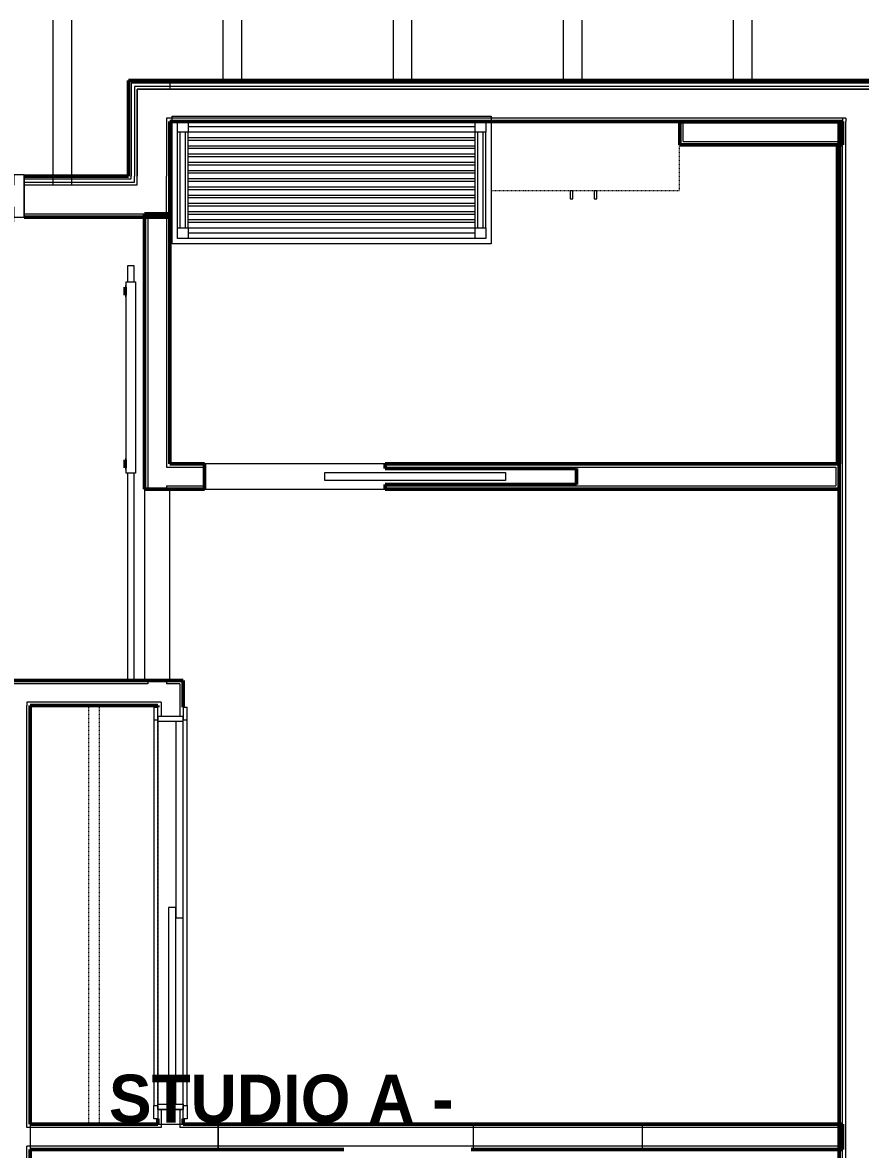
# Model space of a CAD drawing. Header units: inches. Extents: x -4235 to -464, y 9767 to 12347.
# Drawn here: x -3093.5 to -2935.8, y 10180 to 10392 of the extents above; entities that cross this region are included whole.
import ezdxf

# ---------------------------------------------------------------- set-up
doc = ezdxf.new("R2010")
doc.units = ezdxf.units.IN
doc.header["$MEASUREMENT"] = 0
doc.linetypes.add('Dash', pattern=[0.25, 0.125, -0.125])
for name, color, linetype, lineweight in [('0-1', 7, 'Continuous', 5), ('0-2', 10, 'Continuous', 9), ('A-AREA-IDEN', 2, 'Continuous', 9), ('A-DETL-MBND', 5, 'Continuous', 9), ('A-DOOR-1', 10, 'Continuous', 9), ('A-DOOR-2', 50, 'Continuous', 20), ('A-DOOR-3', 254, 'Continuous', 9), ('A-DOOR-4', 7, 'Continuous', 50), ('A-DOOR-FRAM-1', 10, 'Continuous', 9), ('A-DOOR-FRAM-2', 50, 'Continuous', 20), ('A-ROOF-1', 132, 'Continuous', 9), ('A-WALL-1', 7, 'Continuous', 50), ('A-WALL-2', 250, 'Continuous', 13), ('A-WALL-3', 10, 'Continuous', 9), ('A-WALL-4', 254, 'Continuous', 9), ('I-WALL-1', 7, 'Continuous', 50), ('I-WALL-2', 10, 'Continuous', 9), ('I-WALL-3', 254, 'Continuous', 9), ('Q-CASE-1', 254, 'Continuous', 9), ('Q-CASE-2', 10, 'Continuous', 9), ('Q-CASE-4', 10, 'Dash', 9), ('Q-CASE-HDLN-1', 10, 'Dash', 9), ('Q-CASE-HDLN-2', 254, 'Dash', 9), ('S-BEAM', 12, 'Continuous', 9)]:
    doc.layers.add(name, color=color, linetype=linetype, lineweight=lineweight)
doc.styles.add('Century Gothic_B', font='GOTHICB.TTF', dxfattribs={"height": 9})

# ---------------------------------------------------------------- blocks, each defined once
blk = doc.blocks.new('POCKET - FLUSH - 2-10 x 6-8-2882530-BACKGROUND - RCP - 3RD FLOOR')
at = {"layer": 'A-DOOR-2'}
for p, q in [((-39.67, -0.75), (-39.67, 0.75)), ((-39.67, 0.75), (-5.67, 0.75)), ((-5.67, 0.75), (-5.67, -0.75)), ((-5.67, -0.75), (-39.67, -0.75))]:
    blk.add_line(p, q, dxfattribs=at)
blk = doc.blocks.new('SLIDING - FLUSH - 6-0 x 6-8-3203587-BACKGROUND - RCP - 3RD FLOOR')
at = {"layer": 'A-DOOR-1'}
for p, q in [((-38.75, 2.25), (-38.75, 3)), ((-36.25, 3), (-38.75, 3)), ((-38.75, 2.25), (-36.25, 2.25)), ((36.25, 3), (-36.25, 3)), ((-36.25, 3), (-36.25, 2.25)), ((1, 2.25), (-36, 2.25)), ((-36, 2.25), (-36, 0.875)), ((1, 2.25), (1, 0.875)), ((36.25, 2.25), (36.25, 3)), ((36.25, 3), (38.75, 3)), ((38.75, 2.25), (36.25, 2.25)), ((38.75, 3), (38.75, 2.25)), ((-36, 0.875), (1, 0.875)), ((36, 0.875), (-1, 0.875)), ((-1, 0.875), (-1, -0.5)), ((36, 0.875), (36, -0.5)), ((-1, -0.5), (36, -0.5)), ((-38.75, -3.25), (-38.75, -2.5)), ((-36.25, -2.5), (-38.75, -2.5)), ((-38.75, -3.25), (-36.25, -3.25)), ((-36.25, -2.5), (-36.25, -3.25)), ((-36.25, -3.25), (36.25, -3.25)), ((36.25, -2.5), (38.75, -2.5)), ((36.25, -3.25), (36.25, -2.5)), ((38.75, -3.25), (36.25, -3.25)), ((38.75, -2.5), (38.75, -3.25))]:
    blk.add_line(p, q, dxfattribs=at)
at = {"layer": 'A-DOOR-FRAM-1'}
for p, q in [((-36, 2.25), (-37, 2.25)), ((-37, -2.5), (-37, 2.25)), ((-36, 2.25), (-36, -2.5)), ((36, 2.25), (1, 2.25)), ((36, -2.5), (36, 2.25)), ((36, 2.25), (37, 2.25)), ((37, 2.25), (37, -2.5)), ((-37, -2.5), (-36, -2.5)), ((-36, -2.5), (36, -2.5)), ((37, -2.5), (36, -2.5))]:
    blk.add_line(p, q, dxfattribs=at)
blk = doc.blocks.new('BARN - FLUSH - 3-0 x 7-0 BARN DOOR-V92-BACKGROUND - RCP - 3RD FLOOR')
at = {"layer": 'A-DOOR-1'}
for p, q in [((-57, -5.82), (-57, -4.07)), ((-57, -4.07), (-21, -4.07)), ((-21, -4.07), (-21, -5.82)), ((-57, -4.32), (-60, -4.32)), ((-60, -4.32), (-60, -4.95)), ((-60, -4.95), (-60, -5.57)), ((-60, -5.57), (-57, -5.57)), ((-21, -5.82), (-57, -5.82)), ((18, -4.32), (-21, -4.32)), ((-21, -5.57), (18, -5.57)), ((18, -4.34), (18, -4.79)), ((18, -4.79), (18, -4.95)), ((18, -4.95), (18, -5.55))]:
    blk.add_line(p, q, dxfattribs=at)
at = {"layer": 'A-DOOR-3'}
for p, q in [((18, -4.95), (18, -4.32)), ((18, -5.57), (18, -4.95))]:
    blk.add_line(p, q, dxfattribs=at)
at = {"layer": 'A-DOOR-4'}
for p, q in [((-56, -6), (-56, -5.82)), ((-54.5, -6), (-56, -6)), ((-54.5, -5.82), (-54.5, -6)), ((-23.5, -6), (-23.5, -5.82)), ((-22, -6), (-23.5, -6)), ((-22, -5.82), (-22, -6))]:
    blk.add_line(p, q, dxfattribs=at)
blk = doc.blocks.new('OD_CW_Closet - OD_CW_Closet-3242987-BACKGROUND - RCP - 3RD FLOOR')
at = {"layer": 'Q-CASE-HDLN-1'}
for p, q in [((0.74, 13), (79.49, 13)), ((0.74, 11), (79.49, 11)), ((0.74, 0), (1.73, 0)), ((4.23, 0), (76.73, 0)), ((79.23, 0), (79.49, 0))]:
    blk.add_line(p, q, dxfattribs=at)
at = {"layer": 'Q-CASE-HDLN-2'}
for p, q in [((79.49, 24), (0.74, 24)), ((0.74, 24), (0.74, 0)), ((79.49, 0), (79.49, 24))]:
    blk.add_line(p, q, dxfattribs=at)
blk = doc.blocks.new('Bath Vanity - Bath Vanity 60_-V106-BACKGROUND - RCP - 3RD FLOOR')
at = {"layer": 'Q-CASE-1'}
for p, q in [((-29.26, 0), (-29.26, 0.99)), ((30.74, 0.99), (30.74, 0.37)), ((30.74, 0.37), (30.74, 0)), ((30.74, 0), (-29.26, 0))]:
    blk.add_line(p, q, dxfattribs=at)
at = {"layer": 'Q-CASE-2'}
for p, q in [((-29.26, 0.99), (-29.26, 24)), ((-29.26, 24), (30.74, 24)), ((30.74, 24), (30.74, 0.99)), ((-28.26, 21), (-28.26, 23)), ((-28.26, 23), (-26.26, 23)), ((-26.26, 23), (27.74, 23)), ((-26.26, 23), (-26.26, 21)), ((-26.26, 22), (27.74, 22)), ((27.74, 21), (27.74, 23)), ((27.74, 23), (29.74, 23)), ((29.74, 23), (29.74, 21)), ((-28.26, 21), (-28.26, 3)), ((-26.26, 21), (-28.26, 21)), ((-27.76, 21), (-27.76, 3)), ((-26.76, 21), (-26.76, 3)), ((27.74, 21), (-26.26, 21)), ((-26.26, 21), (-26.26, 3)), ((-26.26, 20), (27.74, 20)), ((27.74, 19.45), (-26.26, 19.45)), ((27.74, 21), (27.74, 3)), ((29.74, 21), (27.74, 21)), ((28.24, 21), (28.24, 3)), ((29.24, 21), (29.24, 3)), ((29.74, 21), (29.74, 3)), ((-26.26, 18.45), (27.74, 18.45)), ((27.74, 17.91), (-26.26, 17.91)), ((-26.26, 16.91), (27.74, 16.91)), ((27.74, 16.36), (-26.26, 16.36)), ((-26.26, 15.36), (27.74, 15.36)), ((27.74, 14.82), (-26.26, 14.82)), ((-26.26, 13.82), (27.74, 13.82)), ((27.74, 13.27), (-26.26, 13.27)), ((-26.26, 12.27), (27.74, 12.27)), ((27.74, 11.73), (-26.26, 11.73)), ((-26.26, 10.73), (27.74, 10.73)), ((27.74, 10.18), (-26.26, 10.18)), ((-26.26, 9.18), (27.74, 9.18)), ((27.74, 8.64), (-26.26, 8.64)), ((-26.26, 7.64), (27.74, 7.64)), ((27.74, 7.09), (-26.26, 7.09)), ((-26.26, 6.09), (27.74, 6.09)), ((27.74, 5.55), (-26.26, 5.55)), ((-26.26, 4.55), (27.74, 4.55)), ((-28.26, 1), (-28.26, 3)), ((-28.26, 3), (-26.26, 3)), ((27.74, 4), (-26.26, 4)), ((-26.26, 3), (27.74, 3)), ((-26.26, 3), (-26.26, 1)), ((27.74, 1), (27.74, 3)), ((27.74, 3), (29.74, 3)), ((29.74, 3), (29.74, 1)), ((-26.26, 1), (-28.26, 1)), ((-26.26, 2), (27.74, 2)), ((-26.26, 1), (27.74, 1)), ((29.74, 1), (27.74, 1))]:
    blk.add_line(p, q, dxfattribs=at)
blk = doc.blocks.new('300 Series Wall Hung Cabinet_326 - 36_-V84-BACKGROUND - RCP - 3RD FLOOR')
at = {"layer": 'Q-CASE-2'}
for p, q in [((-2.01, 14.69), (-2.5, 14.69)), ((-2.5, 14.69), (-2.5, 13.19)), ((-2.5, 13.19), (-2.01, 13.19)), ((-2.01, 13.19), (-2.01, 14.69)), ((2.49, 14.69), (2, 14.69)), ((2, 14.69), (2, 13.19)), ((2, 13.19), (2.49, 13.19)), ((2.49, 13.19), (2.49, 14.69))]:
    blk.add_line(p, q, dxfattribs=at)
at = {"layer": 'Q-CASE-4'}
for p, q in [((-18, 0.19), (-18, 13.19)), ((-18, 13.19), (17.37, 13.19)), ((17.37, 0.19), (-18, 0.19))]:
    blk.add_line(p, q, dxfattribs=at)
blk = doc.blocks.new('CTR - 1st Phase - Unit Layouts_rvt-1-BACKGROUND - RCP - 3RD FLOOR')
at = {"layer": 'A-WALL-1'}
for p, q in [((-2969.77, 10373.16), (-2969.77, 10373.41)), ((-2969.77, 10373.41), (-2939.15, 10373.41)), ((-2969.77, 10369.66), (-2969.77, 10373.16)), ((-2939.15, 10373.41), (-2939.15, 10373.16)), ((-2939.15, 10373.16), (-2939.15, 10369.66)), ((-2969.77, 10369.03), (-2969.77, 10369.66)), ((-2939.15, 10369.03), (-2969.77, 10369.03)), ((-2940.11, 10369.03), (-2939.74, 10369.03)), ((-2940.11, 10309.41), (-2940.11, 10368.66)), ((-2939.74, 10369.03), (-2939.74, 10309.03)), ((-2939.15, 10369.66), (-2939.15, 10369.03)), ((-3070.5, 10304.28), (-3070.5, 10356.05)), ((-3070.5, 10356.05), (-3069.87, 10356.05)), ((-3069.87, 10356.05), (-3066.37, 10356.05)), ((-3066.37, 10356.05), (-3065.75, 10356.05)), ((-3065.75, 10356.05), (-3065.75, 10309.03)), ((-3065.75, 10309.03), (-3059.23, 10309.03)), ((-3059.23, 10309.03), (-3059.23, 10304.28)), ((-3025.23, 10308.16), (-3025.23, 10309.03)), ((-3025.23, 10309.03), (-2939.77, 10309.03)), ((-2939.74, 10309.03), (-2940.11, 10309.03)), ((-2939.77, 10309.03), (-2939.77, 10308.41)), ((-2939.77, 10308.41), (-2939.77, 10304.91)), ((-2989.23, 10308.16), (-3025.23, 10308.16)), ((-2989.23, 10305.16), (-2989.23, 10308.16)), ((-3065.75, 10304.28), (-3070.5, 10304.28)), ((-3059.23, 10304.28), (-3065.75, 10304.28)), ((-3025.23, 10304.28), (-3025.23, 10305.16)), ((-3025.23, 10305.16), (-2989.23, 10305.16)), ((-2939.77, 10304.28), (-3025.23, 10304.28)), ((-2939.77, 10304.91), (-2939.77, 10304.28)), ((-3096.75, 10268.28), (-3067.98, 10268.28)), ((-3067.98, 10268.28), (-3063.85, 10268.28)), ((-3063.85, 10268.28), (-3063.23, 10268.28)), ((-3063.23, 10268.28), (-3063.23, 10263.27)), ((-3092, 10263.53), (-3092, 10184.78)), ((-3067.98, 10263.53), (-3092, 10263.53)), ((-3067.98, 10263.27), (-3067.98, 10263.53)), ((-3067.98, 10184.78), (-3067.98, 10185.77)), ((-3063.23, 10185.77), (-3063.23, 10184.78)), ((-3092, 10184.78), (-3067.98, 10184.78)), ((-3063.23, 10184.78), (-2939.15, 10184.78)), ((-2939.15, 10184.78), (-2939.15, 10184.15)), ((-2939.15, 10184.15), (-2939.15, 10180.65)), ((-3033.02, 10180.03), (-3092, 10180.03)), ((-3092, 10180.03), (-3092, 10158.02)), ((-2939.15, 10180.03), (-3009.02, 10180.03)), ((-2939.15, 10180.65), (-2939.15, 10180.03))]:
    blk.add_line(p, q, dxfattribs=at)
at = {"layer": 'A-WALL-2'}
for p, q in [((-2969.15, 10373.16), (-2969.77, 10373.16)), ((-2969.77, 10373.16), (-2969.15, 10373.16)), ((-2969.15, 10369.66), (-2969.15, 10373.16)), ((-2969.15, 10373.16), (-2939.77, 10373.16)), ((-2939.77, 10373.16), (-2939.77, 10369.66)), ((-2939.15, 10373.16), (-2939.77, 10373.16)), ((-2939.77, 10373.16), (-2939.15, 10373.16)), ((-2969.15, 10369.66), (-2939.77, 10369.66)), ((-3069.87, 10355.43), (-3069.87, 10304.28)), ((-3069.87, 10355.43), (-3066.37, 10355.43)), ((-3066.37, 10355.43), (-3066.37, 10308.41)), ((-3066.37, 10308.41), (-3065.75, 10308.41)), ((-3065.75, 10308.41), (-3059.23, 10308.41)), ((-3025.23, 10308.41), (-2940.4, 10308.41)), ((-2940.4, 10308.41), (-2940.4, 10304.91)), ((-3066.37, 10304.91), (-3066.37, 10304.28)), ((-3066.37, 10304.91), (-3065.75, 10304.91)), ((-3065.75, 10304.91), (-3059.23, 10304.91)), ((-3025.23, 10304.91), (-2940.4, 10304.91)), ((-3069.87, 10268.28), (-3069.87, 10267.66)), ((-3066.37, 10268.28), (-3066.37, 10267.66)), ((-3069.87, 10267.66), (-3096.12, 10267.66)), ((-3063.85, 10267.66), (-3066.37, 10267.66)), ((-3063.85, 10267.66), (-3063.85, 10261.52)), ((-3092.62, 10264.16), (-3092.62, 10263.53)), ((-3067.98, 10264.16), (-3092.62, 10264.16)), ((-3067.35, 10264.16), (-3067.98, 10264.16)), ((-3067.35, 10264.16), (-3067.35, 10261.52)), ((-3092.62, 10184.15), (-3092.62, 10263.53)), ((-3067.35, 10187.52), (-3067.35, 10184.78)), ((-3063.85, 10187.52), (-3063.85, 10184.78)), ((-3092, 10184.15), (-3092.62, 10184.15)), ((-3067.35, 10184.15), (-3092, 10184.15)), ((-3067.35, 10184.78), (-3067.35, 10184.15)), ((-3063.85, 10184.78), (-3063.85, 10184.15)), ((-2939.77, 10184.15), (-3063.85, 10184.15)), ((-2939.77, 10184.15), (-2939.77, 10180.65)), ((-3092, 10180.65), (-3092.62, 10180.65)), ((-3092.62, 10158.64), (-3092.62, 10180.65)), ((-2939.77, 10180.65), (-3092, 10180.65))]:
    blk.add_line(p, q, dxfattribs=at)
at = {"layer": 'A-WALL-3'}
for p, q in [((-3025.23, 10309.03), (-3059.23, 10309.03)), ((-3070.5, 10304.28), (-3070.5, 10268.28)), ((-3065.75, 10268.28), (-3065.75, 10304.28)), ((-3059.23, 10304.28), (-3025.23, 10304.28)), ((-3067.98, 10261.52), (-3063.23, 10261.52)), ((-3067.98, 10187.52), (-3063.23, 10187.52)), ((-3092, 10184.78), (-3092, 10180.03)), ((-3067.98, 10184.78), (-3063.23, 10184.78)), ((-2939.77, 10184.78), (-2939.15, 10184.78)), ((-2939.15, 10184.78), (-2939.15, 10180.03)), ((-3056.62, 10180.03), (-3057.25, 10180.03)), ((-3033.02, 10180.03), (-3056.62, 10180.03)), ((-3008.62, 10180.03), (-3009.02, 10180.03)), ((-2976.77, 10180.03), (-3008.62, 10180.03)), ((-2939.77, 10180.03), (-2976.77, 10180.03)), ((-2939.15, 10180.03), (-2939.77, 10180.03))]:
    blk.add_line(p, q, dxfattribs=at)
at = {"layer": 'A-WALL-4'}
for p, q in [((-3059.23, 10304.28), (-3059.23, 10309.03)), ((-3025.23, 10309.03), (-3025.23, 10308.16)), ((-3025.23, 10308.16), (-2989.23, 10308.16)), ((-2989.23, 10308.16), (-2989.23, 10305.16)), ((-3070.5, 10304.28), (-3065.75, 10304.28)), ((-2989.23, 10305.16), (-3025.23, 10305.16)), ((-3025.23, 10305.16), (-3025.23, 10304.28)), ((-3065.75, 10268.28), (-3070.5, 10268.28)), ((-3092, 10184.78), (-3067.98, 10184.78)), ((-3063.23, 10184.78), (-3056.62, 10184.78)), ((-3056.62, 10184.78), (-3008.62, 10184.78)), ((-3056.62, 10180.03), (-3056.62, 10184.75)), ((-3056.62, 10184.75), (-3056.62, 10180.03)), ((-3008.62, 10184.78), (-2976.77, 10184.78)), ((-3008.62, 10180.03), (-3008.62, 10184.78)), ((-3008.62, 10180.03), (-3008.62, 10184.78)), ((-2976.77, 10184.78), (-2939.77, 10184.78)), ((-2976.77, 10180.03), (-2976.77, 10184.78)), ((-2976.77, 10180.03), (-2976.77, 10184.78)), ((-3057.25, 10180.03), (-3092, 10180.03))]:
    blk.add_line(p, q, dxfattribs=at)
at = {"layer": '0-2'}
for name, p, rotation in [('Bath Vanity - Bath Vanity 60_-V106-BACKGROUND - RCP - 3RD FLOOR', (-3034.54, 10374.41), 180), ('300 Series Wall Hung Cabinet_326 - 36_-V84-BACKGROUND - RCP - 3RD FLOOR', (-2987.9, 10373.59), 180), ('BARN - FLUSH - 3-0 x 7-0 BARN DOOR-V92-BACKGROUND - RCP - 3RD FLOOR', (-3068.12, 10286.28), 269.9999999998509), ('POCKET - FLUSH - 2-10 x 6-8-2882530-BACKGROUND - RCP - 3RD FLOOR', (-3042.23, 10306.66), 180), ('OD_CW_Closet - OD_CW_Closet-3242987-BACKGROUND - RCP - 3RD FLOOR', (-3068, 10184.04), 89.99999999983271), ('SLIDING - FLUSH - 6-0 x 6-8-3203587-BACKGROUND - RCP - 3RD FLOOR', (-3065.48, 10224.52), 269.9999999998737)]:
    blk.add_blockref(name, p, dxfattribs=dict(at, rotation=rotation))
blk = doc.blocks.new('HOLLOW METAL - UNIT DOOR-2191978-BACKGROUND - RCP - 3RD FLOOR')
at = {"layer": 'A-DOOR-1'}
blk.add_arc((18, 4.125), 36, 90, 180, dxfattribs=at)
at = {"layer": 'A-DOOR-2'}
for p, q in [((18, 40.125), (16.25, 40.125)), ((16.25, 40.125), (16.25, 4.125)), ((18, 4.125), (18, 40.125)), ((16.25, 4.125), (18, 4.125))]:
    blk.add_line(p, q, dxfattribs=at)
at = {"layer": 'A-DOOR-FRAM-2'}
for p, q in [((-18, 4.125), (-20, 4.125)), ((-20, 4.125), (-20, -3.875)), ((-18, 2.1875), (-18, 4.125)), ((-17.375, 2.1875), (-18, 2.1875)), ((-17.375, -1.9375), (-17.375, 2.1875)), ((18, 2.1875), (17.375, 2.1875)), ((17.375, 2.1875), (17.375, -1.9375)), ((18, 4.125), (18, 2.1875)), ((20, 4.125), (18, 4.125)), ((20, -3.875), (20, 4.125)), ((-18, -3.875), (-18, -1.9375)), ((-18, -1.9375), (-17.375, -1.9375)), ((17.375, -1.9375), (18, -1.9375)), ((18, -1.9375), (18, -3.875)), ((-20, -3.875), (-18, -3.875)), ((18, -3.875), (20, -3.875))]:
    blk.add_line(p, q, dxfattribs=at)
blk = doc.blocks.new('CTR - 1st Phase - Common Walls_rvt-1-BACKGROUND - RCP - 3RD FLOOR')
at = {"layer": 'A-WALL-2'}
for p, q in [((-3072.37, 10380.66), (-3073, 10380.66)), ((-3073, 10380.66), (-3073, 10363.16)), ((-3065.75, 10380.66), (-3072.37, 10380.66)), ((-2805.27, 10380.66), (-3065.75, 10380.66)), ((-3071.87, 10380.04), (-3072.37, 10380.04)), ((-3072.37, 10380.04), (-3072.37, 10363.16)), ((-3065.75, 10380.04), (-3071.87, 10380.04)), ((-3066.37, 10379.54), (-3071.87, 10379.54)), ((-3071.87, 10379.54), (-3071.87, 10363.16)), ((-3065.75, 10379.54), (-3066.37, 10379.54)), ((-2805.27, 10380.04), (-3065.75, 10380.04)), ((-2805.27, 10379.54), (-3065.75, 10379.54)), ((-3065.75, 10374.04), (-3066.37, 10374.04)), ((-3066.37, 10374.04), (-3066.37, 10363.16)), ((-2939.15, 10374.04), (-3065.75, 10374.04)), ((-2939.15, 10374.04), (-2939.15, 10373.41)), ((-2938.52, 10374.04), (-2939.15, 10374.04)), ((-2938.52, 10374.04), (-2939.15, 10374.04)), ((-2938.52, 10374.04), (-2938.52, 10373.41)), ((-2939.15, 9988.44), (-2939.15, 10373.41)), ((-2938.52, 9988.44), (-2938.52, 10373.41)), ((-3093.12, 10362.66), (-3073, 10362.66)), ((-3093.12, 10362.04), (-3072.37, 10362.04)), ((-3093.12, 10361.54), (-3071.87, 10361.54)), ((-3073, 10362.66), (-3073, 10363.16)), ((-3072.37, 10362.66), (-3072.37, 10363.16)), ((-3072.37, 10362.04), (-3072.37, 10362.66)), ((-3071.87, 10362.04), (-3071.87, 10363.16)), ((-3071.87, 10361.54), (-3071.87, 10362.04)), ((-3066.37, 10361.54), (-3066.37, 10363.16)), ((-3066.37, 10356.04), (-3066.37, 10361.54)), ((-3093.12, 10356.04), (-3066.37, 10356.04))]:
    blk.add_line(p, q, dxfattribs=at)
at = {"layer": 'I-WALL-1'}
for p, q in [((-3073.5, 10363.16), (-3073.5, 10381.16)), ((-3073.5, 10381.16), (-3073, 10381.16)), ((-3073, 10381.16), (-3065.75, 10381.16)), ((-3065.75, 10381.16), (-2805.27, 10381.16)), ((-2939.77, 10373.41), (-3065.75, 10373.41)), ((-3065.75, 10373.41), (-3065.75, 10363.16)), ((-2939.77, 9988.44), (-2939.77, 10373.41)), ((-3093.12, 10363.16), (-3073.5, 10363.16)), ((-3065.75, 10363.16), (-3065.75, 10356.04)), ((-3065.75, 10355.41), (-3093.12, 10355.41)), ((-3065.75, 10356.04), (-3065.75, 10355.41))]:
    blk.add_line(p, q, dxfattribs=at)
at = {"layer": 'I-WALL-2'}
for p, q in [((-3065.75, 10381.16), (-3065.75, 10379.54)), ((-3065.75, 10381.16), (-3065.75, 10379.54)), ((-3093.12, 10363.16), (-3093.12, 10355.41))]:
    blk.add_line(p, q, dxfattribs=at)
at = {"layer": 'I-WALL-3'}
for p, q in [((-3073.5, 10363.16), (-3073.5, 10381.16)), ((-3065.75, 10381.16), (-3073.5, 10381.16)), ((-3065.75, 10381.16), (-2805.27, 10381.16)), ((-3093.12, 10363.16), (-3073.5, 10363.16))]:
    blk.add_line(p, q, dxfattribs=at)
at = {"layer": '0-2', "rotation": 180}
blk.add_blockref('HOLLOW METAL - UNIT DOOR-2191978-BACKGROUND - RCP - 3RD FLOOR', (-3113.12, 10359.54), dxfattribs=at)
blk = doc.blocks.new('Dimension Lumber - LVL - 3_5X5_5-2690764-BACKGROUND - RCP - 3RD FLOOR')
at = {"layer": 'A-DETL-MBND'}
for p, q in [((-3084.17, 10469.8), (-3084.17, 10470.04)), ((-3087.67, 10450.41), (-3087.67, 10452.04)), ((-3087.67, 10403.25), (-3087.67, 10450.41)), ((-3084.17, 10403.25), (-3084.17, 10406.19)), ((-3087.67, 10399.01), (-3087.67, 10400.87)), ((-3084.17, 10399.01), (-3084.17, 10400.87)), ((-3087.67, 10394.88), (-3087.67, 10396.63)), ((-3084.17, 10394.88), (-3084.17, 10396.63)), ((-3087.67, 10363.16), (-3087.67, 10392.5)), ((-3084.17, 10363.16), (-3084.17, 10392.5)), ((-3087.67, 10361.54), (-3087.67, 10363.16)), ((-3084.17, 10361.54), (-3084.17, 10363.16))]:
    blk.add_line(p, q, dxfattribs=at)
blk = doc.blocks.new('Dimension Lumber - LVL - 3_5X5_5-V176-BACKGROUND - RCP - 3RD FLOOR')
at = {"layer": 'A-DETL-MBND'}
for p, q in [((-3055.67, 10469.8), (-3055.67, 10470.04)), ((-3052.17, 10469.8), (-3052.17, 10470.04)), ((-3055.67, 10403.25), (-3055.67, 10406.19)), ((-3052.17, 10403.25), (-3052.17, 10406.19)), ((-3055.67, 10399.01), (-3055.67, 10400.87)), ((-3052.17, 10399.01), (-3052.17, 10400.87)), ((-3055.67, 10394.88), (-3055.67, 10396.63)), ((-3052.17, 10394.88), (-3052.17, 10396.63)), ((-3055.67, 10381.16), (-3055.67, 10392.5)), ((-3052.17, 10381.16), (-3052.17, 10392.5)), ((-3055.67, 10381.03), (-3055.67, 10381.16)), ((-3055.67, 10380.91), (-3055.67, 10381.03)), ((-3055.67, 10381.03), (-3052.17, 10381.03)), ((-3052.17, 10380.91), (-3055.67, 10380.91)), ((-3052.17, 10381.03), (-3052.17, 10381.16)), ((-3052.17, 10381.03), (-3052.17, 10380.91))]:
    blk.add_line(p, q, dxfattribs=at)
blk = doc.blocks.new('Dimension Lumber - LVL - 3_5X5_5-2690765-BACKGROUND - RCP - 3RD FLOOR')
at = {"layer": 'A-DETL-MBND'}
for p, q in [((-3020.17, 10450.81), (-3023.67, 10450.81)), ((-3023.67, 10450.41), (-3023.67, 10450.78)), ((-3023.67, 10450.16), (-3023.67, 10450.41)), ((-3020.17, 10450.41), (-3020.17, 10450.79)), ((-3020.17, 10450.16), (-3020.17, 10450.41)), ((-3023.67, 10449.16), (-3023.67, 10450.16)), ((-3020.17, 10449.16), (-3020.17, 10450.16)), ((-3023.67, 10403.25), (-3023.67, 10406.19)), ((-3020.17, 10403.25), (-3020.17, 10406.19)), ((-3023.67, 10399.01), (-3023.67, 10400.87)), ((-3020.17, 10399.01), (-3020.17, 10400.87)), ((-3023.67, 10394.88), (-3023.67, 10396.63)), ((-3020.17, 10394.88), (-3020.17, 10396.63)), ((-3023.67, 10381.16), (-3023.67, 10392.5)), ((-3020.17, 10381.16), (-3020.17, 10392.5)), ((-3023.67, 10381.03), (-3023.67, 10381.16)), ((-3023.67, 10380.91), (-3023.67, 10381.03)), ((-3023.67, 10381.03), (-3020.17, 10381.03)), ((-3020.17, 10380.91), (-3023.67, 10380.91)), ((-3020.17, 10381.03), (-3020.17, 10381.16)), ((-3020.17, 10381.03), (-3020.17, 10380.91))]:
    blk.add_line(p, q, dxfattribs=at)
blk = doc.blocks.new('Dimension Lumber - LVL - 3_5X5_5-V177-BACKGROUND - RCP - 3RD FLOOR')
at = {"layer": 'A-DETL-MBND'}
for p, q in [((-2988.17, 10450.81), (-2991.67, 10450.81)), ((-2991.67, 10450.41), (-2991.67, 10450.81)), ((-2991.67, 10403.25), (-2991.67, 10450.41)), ((-2988.17, 10450.41), (-2988.17, 10450.81)), ((-2988.17, 10403.25), (-2988.17, 10450.41)), ((-2991.67, 10399.01), (-2991.67, 10400.87)), ((-2988.17, 10399.01), (-2988.17, 10400.87)), ((-2991.67, 10394.88), (-2991.67, 10396.63)), ((-2988.17, 10394.88), (-2988.17, 10396.63)), ((-2991.67, 10381.16), (-2991.67, 10392.5)), ((-2988.17, 10381.16), (-2988.17, 10392.5)), ((-2991.67, 10381.03), (-2991.67, 10381.16)), ((-2991.67, 10380.91), (-2991.67, 10381.03)), ((-2991.67, 10381.03), (-2988.17, 10381.03)), ((-2988.17, 10380.91), (-2991.67, 10380.91)), ((-2988.17, 10381.03), (-2988.17, 10381.16)), ((-2988.17, 10381.03), (-2988.17, 10380.91))]:
    blk.add_line(p, q, dxfattribs=at)

msp = doc.modelspace()

# ---------------------------------------------------------------- linework, layer by layer
at = {"layer": 'A-ROOF-1'}
for p, q in [((-3071.87, 10361.54), (-3071.87, 10379.54)), ((-3071.87, 10379.54), (-2798.65, 10379.54)), ((-3093.12, 10361.54), (-3071.87, 10361.54))]:
    msp.add_line(p, q, dxfattribs=at)

# ---------------------------------------------------------------- block references
at = {"layer": '0-1'}
for name in ['CTR - 1st Phase - Unit Layouts_rvt-1-BACKGROUND - RCP - 3RD FLOOR', 'CTR - 1st Phase - Common Walls_rvt-1-BACKGROUND - RCP - 3RD FLOOR']:
    msp.add_blockref(name, (0, 0), dxfattribs=at)
at = {"layer": 'S-BEAM'}
for name, p in [('Dimension Lumber - LVL - 3_5X5_5-2690764-BACKGROUND - RCP - 3RD FLOOR', (0, 0)), ('Dimension Lumber - LVL - 3_5X5_5-V176-BACKGROUND - RCP - 3RD FLOOR', (0, 0)), ('Dimension Lumber - LVL - 3_5X5_5-2690765-BACKGROUND - RCP - 3RD FLOOR', (0, 0)), ('Dimension Lumber - LVL - 3_5X5_5-V177-BACKGROUND - RCP - 3RD FLOOR', (0, 0)), ('Dimension Lumber - LVL - 3_5X5_5-V177-BACKGROUND - RCP - 3RD FLOOR', (32, 0))]:
    msp.add_blockref(name, p, dxfattribs=at)

# ---------------------------------------------------------------- texts
at = {"layer": 'A-AREA-IDEN', "insert": (-3077.2, 10194.1), "char_height": 9, "width": 79.083, "attachment_point": 1, "style": 'Century Gothic_B'}
msp.add_mtext('STUDIO A -', dxfattribs=at)

doc.saveas('drawing.dxf')
